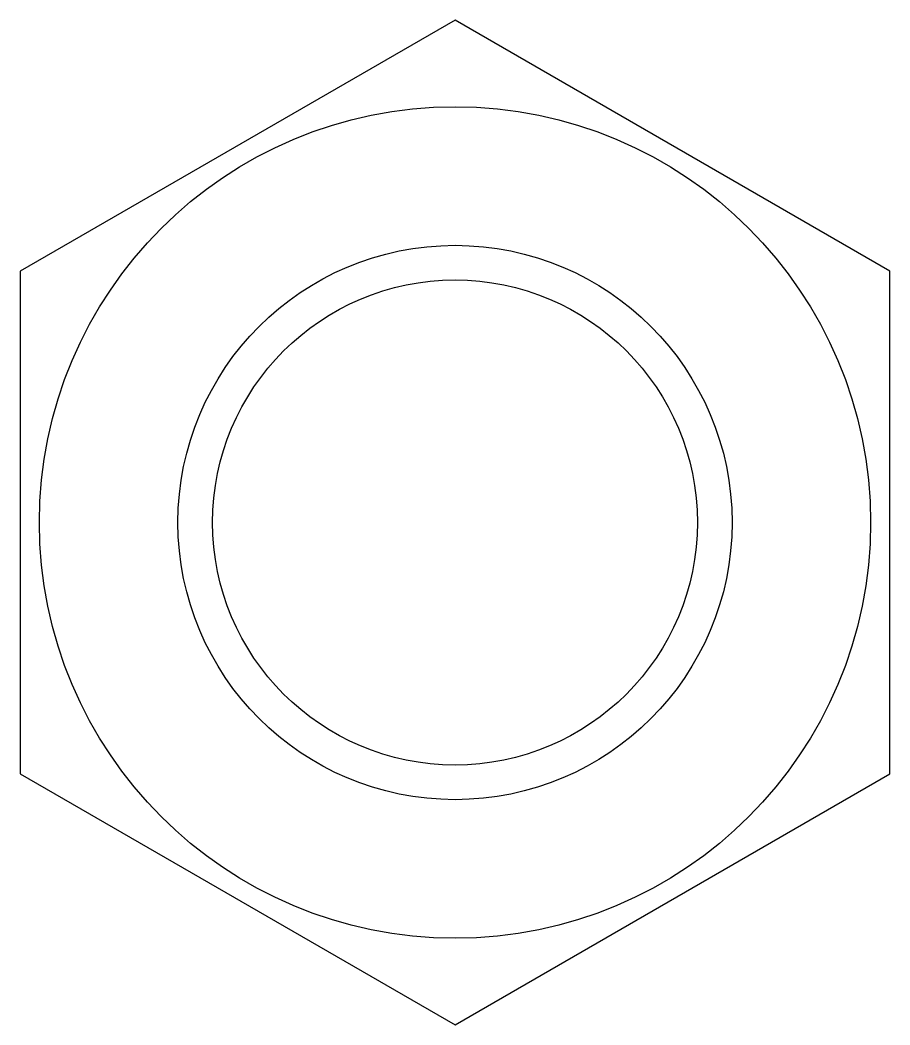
# Model space of a CAD drawing. Header units: millimetres. Extents: x 0 to 12.6, y 0 to 14.5.
import ezdxf

# ---------------------------------------------------------------- set-up
doc = ezdxf.new("R2010")
doc.units = ezdxf.units.MM

# ---------------------------------------------------------------- blocks, each defined once
blk = doc.blocks.new('ecu8-2')
at = {"color": 5}
for p, q in [((0, 7.25), (-6.279, 3.625)), ((6.279, 3.625), (0, 7.25)), ((-6.279, 3.625), (-6.279, -3.625)), ((6.279, -3.625), (6.279, 3.625)), ((-6.279, -3.625), (0, -7.25)), ((0, -7.25), (6.279, -3.625))]:
    blk.add_line(p, q, dxfattribs=at)
for radius in [6, 4, 3.5]:
    blk.add_circle((0, 0), radius, dxfattribs=at)

msp = doc.modelspace()

# ---------------------------------------------------------------- block references
msp.add_blockref('ecu8-2', (6.279, 7.25))

doc.saveas('drawing.dxf')
